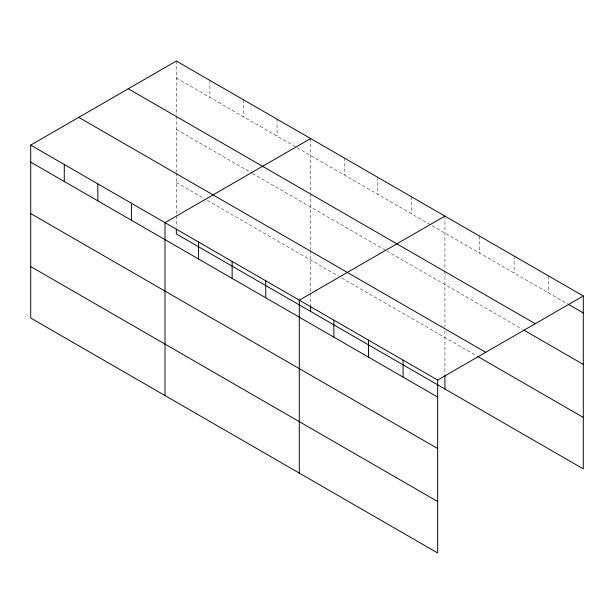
<?xml version="1.0" encoding="UTF-8"?>
<svg xmlns="http://www.w3.org/2000/svg" width="614" height="614" viewBox="0 0 614 614"><rect width="100%" height="100%" fill="white"/><g stroke="black" fill="none" stroke-linecap="round" stroke-linejoin="round"><path stroke-width="0.46" stroke-dasharray="3.07 2.3" d="M176.341 78.032L567.651 303.953M176.341 129.477L251.679 172.971M252.492 173.447L385.976 250.512M386.789 250.98L522.353 329.25M176.341 182.481L204.178 198.56M207.455 200.448L338.475 276.093M341.752 277.988L476.234 355.629M548.709 276.016L548.709 293.016M514.118 256.046L514.118 273.046M479.526 236.075L479.526 253.075M444.935 216.097L444.935 270.26M444.935 271.211L444.935 327.147M444.935 330.931L444.935 374.709M411.357 196.718L411.357 213.718M377.787 177.331L377.787 194.331M344.208 157.952L344.208 174.952M310.638 138.564L310.638 192.719M310.638 193.679L310.638 249.606M310.638 250.558L310.638 292.41M310.638 293.369L310.638 304.797M277.06 119.177L277.06 136.185M243.489 99.798L243.489 116.798M209.911 80.411L209.911 97.411M176.341 61.032L176.341 115.186M176.341 116.138L176.341 172.073M176.341 173.018L176.341 214.877M176.341 215.829L176.341 227.264"/><path stroke-width="0.92" d="M30.7 145.111L437.659 380.066L437.659 552.968L30.7 318.014L30.7 145.111L176.341 61.032L583.3 295.986L583.3 468.889L176.341 233.934L176.341 229.168M310.638 138.564L164.997 222.644L164.997 395.546M444.935 216.097L299.294 300.185L299.294 473.087M437.659 380.066L583.3 295.986M568.472 304.429L583.3 312.986M128.28 88.777L535.239 323.731M524.003 330.202L583.3 364.432M78.761 117.366L485.72 352.321M477.876 356.573L583.3 417.443M30.7 162.111L437.659 397.074M30.7 213.557L437.659 448.519M30.7 266.568L437.659 501.523M444.935 375.668L444.935 389M403.068 360.096L403.068 377.096M368.477 340.125L368.477 357.125M333.886 320.155L333.886 337.155M310.638 305.749L310.638 311.467M265.724 280.798L265.724 297.798M232.146 261.418L232.146 278.418M198.575 242.031L198.575 259.031M131.427 203.265L131.427 220.265M97.849 183.878L97.849 200.878M64.278 164.498L64.278 181.498"/></g></svg>
